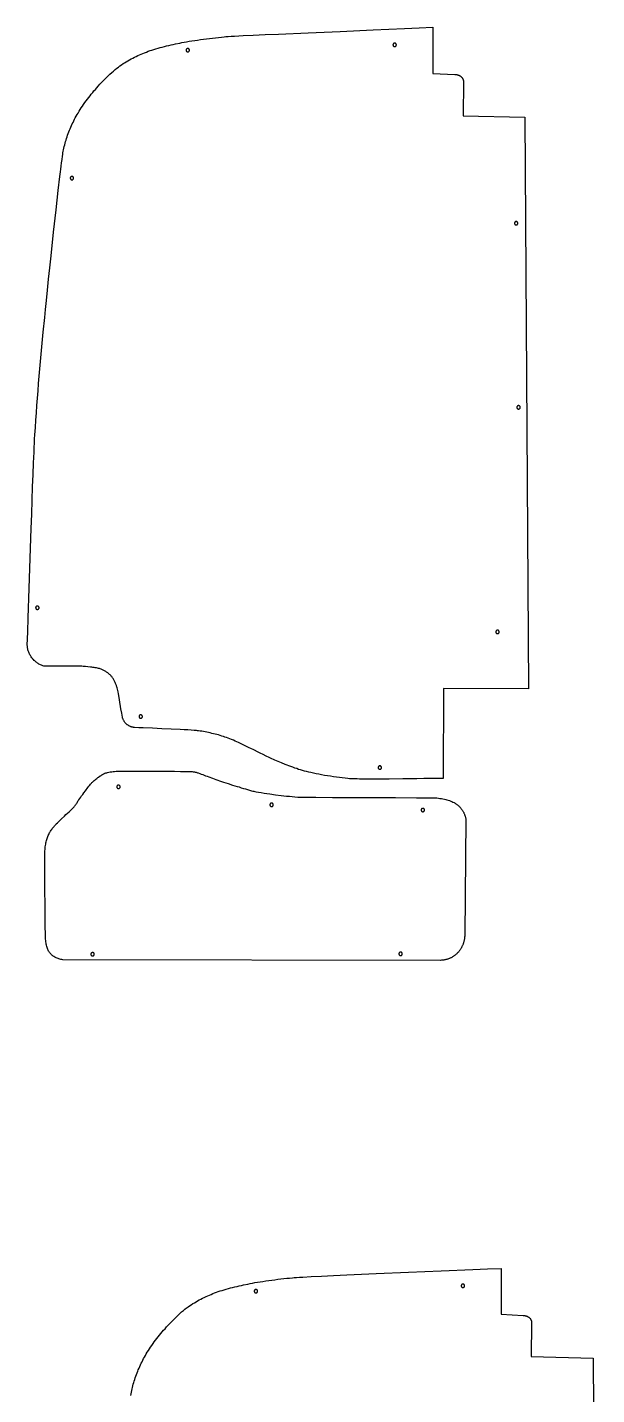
# Model space of a CAD drawing. Extents: x 0 to 7869, y -7620 to 8.
# Drawn here: x 3674 to 4340, y -5357 to -3762 of the extents above; entities that cross this region are included whole.
import ezdxf

# ---------------------------------------------------------------- set-up
doc = ezdxf.new("R2010")
doc.units = 0
doc.layers.add('Default_Layer', color=1, linetype='CONTINUOUS')

msp = doc.modelspace()

# ---------------------------------------------------------------- linework, layer by layer
at = {"layer": 'Default_Layer'}
for points in [[(3785.5, -4566.6), (3784.7, -4561.9), (3783.8, -4556.9), (3782.1, -4546.4), (3781.3, -4541.6), (3780.9, -4539.4), (3780.5, -4537.3), (3780.1, -4535.5), (3779.8, -4533.9), (3779.4, -4532.6), (3779.3, -4532), (3779.1, -4531.6), (3778.5, -4529.8), (3777.9, -4528.1), (3777.5, -4527.3), (3777.1, -4526.4), (3776.8, -4525.6), (3776.4, -4524.8), (3775.9, -4523.9), (3775.5, -4523.1), (3775, -4522.4), (3774.6, -4521.6), (3774, -4520.8), (3773.5, -4520.1), (3773, -4519.4), (3772.4, -4518.7), (3771.8, -4518.1), (3771.2, -4517.4), (3770.5, -4516.8), (3769.8, -4516.2), (3769.1, -4515.6), (3768.4, -4515.1), (3767.7, -4514.6), (3767, -4514), (3766.2, -4513.5), (3765.4, -4513.1), (3764.6, -4512.6), (3763.9, -4512.2), (3763, -4511.8), (3762.2, -4511.4), (3761.4, -4511), (3760.6, -4510.7), (3759.7, -4510.4), (3758.7, -4510.1), (3757.6, -4509.8), (3756.4, -4509.5), (3755.2, -4509.3), (3753.8, -4509), (3752.5, -4508.8), (3751.1, -4508.6), (3749.6, -4508.4), (3748.1, -4508.2), (3745.2, -4507.9), (3742.3, -4507.6), (3739.5, -4507.4), (3738, -4507.3), (3736.2, -4507.2), (3734, -4507.2), (3731.5, -4507.1), (3725.9, -4507.1), (3719.7, -4507), (3706.3, -4507.1), (3699.8, -4507.1), (3693.7, -4507.1), (3692.7, -4506.7), (3691.7, -4506.4), (3690.8, -4506), (3689.9, -4505.6), (3688.9, -4505.2), (3688, -4504.7), (3687.2, -4504.1), (3686.3, -4503.6), (3685.5, -4503), (3684.7, -4502.4), (3683.9, -4501.7), (3683.1, -4501.1), (3682.4, -4500.4), (3681.7, -4499.6), (3681, -4498.9), (3680.3, -4498.1), (3679.7, -4497.3), (3679.1, -4496.4), (3678.5, -4495.6), (3678, -4494.7), (3677.5, -4493.8), (3677, -4492.9), (3676.6, -4492), (3676.2, -4491), (3675.8, -4490.1), (3675.5, -4489.1), (3675.2, -4488.1), (3675, -4487.1), (3674.8, -4486.1), (3674.6, -4485.1), (3674.5, -4484), (3674.4, -4483), (3675, -4467.2), (3675.5, -4450.8), (3676.7, -4416.4), (3677.8, -4381.2), (3678.9, -4346.5), (3679.5, -4329.7), (3680.1, -4313.4), (3680.6, -4297.9), (3681.2, -4283.3), (3681.7, -4269.8), (3682.3, -4257.5), (3682.5, -4251.9), (3682.8, -4246.6), (3683, -4241.7), (3683.3, -4237.2), (3683.8, -4228.6), (3684.4, -4220.1), (3685, -4211.5), (3685.6, -4203), (3686.3, -4194.4), (3686.9, -4185.8), (3687.6, -4177.3), (3688.4, -4168.7), (3689.1, -4160.2), (3689.9, -4151.7), (3691.4, -4134.6), (3693, -4117.5), (3694.7, -4100.4), (3695.6, -4091.1), (3696.7, -4080.3), (3697.9, -4068.4), (3699.3, -4055.6), (3700.7, -4042.1), (3702.2, -4028.3), (3705.2, -4000.6), (3708, -3974.5), (3710.5, -3952.2), (3712.4, -3935.8), (3713.1, -3930.4), (3713.5, -3927.3), (3714, -3923.5), (3714.5, -3919.6), (3715, -3915.8), (3715.5, -3912), (3715.8, -3910.1), (3716.1, -3908.2), (3716.4, -3906.3), (3716.8, -3904.4), (3717.2, -3902.5), (3717.6, -3900.6), (3718.1, -3898.7), (3718.6, -3896.9), (3719.1, -3895), (3719.7, -3893.1), (3720.3, -3891.2), (3720.9, -3889.4), (3721.5, -3887.5), (3722.2, -3885.6), (3722.9, -3883.7), (3723.7, -3881.8), (3724.5, -3879.9), (3725.2, -3878), (3726.1, -3876.2), (3726.9, -3874.3), (3727.8, -3872.5), (3728.7, -3870.7), (3729.6, -3868.9), (3730.5, -3867.1), (3731.5, -3865.3), (3732.6, -3863.5), (3733.7, -3861.6), (3734.9, -3859.6), (3736.2, -3857.6), (3737.5, -3855.6), (3738.8, -3853.6), (3740.2, -3851.6), (3741.7, -3849.5), (3743.1, -3847.5), (3744.6, -3845.5), (3746.1, -3843.5), (3747.7, -3841.5), (3749.2, -3839.6), (3750.8, -3837.7), (3752.3, -3835.8), (3753.9, -3834), (3755.6, -3832.1), (3757.3, -3830.1), (3759.2, -3828.1), (3761.1, -3826.1), (3763, -3824.1), (3765, -3822.1), (3767, -3820.1), (3769, -3818.1), (3771, -3816.2), (3773, -3814.4), (3775, -3812.6), (3777, -3810.9), (3778.9, -3809.3), (3780.8, -3807.9), (3781.7, -3807.2), (3782.6, -3806.5), (3784.4, -3805.3), (3786.2, -3804), (3788, -3802.9), (3789.9, -3801.7), (3791.8, -3800.6), (3793.7, -3799.5), (3795.6, -3798.5), (3797.5, -3797.5), (3799.5, -3796.5), (3801.5, -3795.5), (3803.5, -3794.6), (3805.5, -3793.7), (3807.5, -3792.9), (3809.5, -3792), (3811.5, -3791.2), (3813.6, -3790.4), (3815.6, -3789.6), (3817.8, -3788.8), (3820, -3788.1), (3822.4, -3787.3), (3824.7, -3786.6), (3827.1, -3785.9), (3829.6, -3785.2), (3832.1, -3784.6), (3834.6, -3783.9), (3837.2, -3783.3), (3839.7, -3782.7), (3842.3, -3782.1), (3844.8, -3781.5), (3847.4, -3781), (3852.4, -3779.9), (3854.9, -3779.4), (3857.6, -3778.9), (3860.5, -3778.4), (3863.6, -3777.9), (3866.7, -3777.4), (3870, -3776.9), (3873.3, -3776.4), (3876.8, -3775.9), (3880.2, -3775.4), (3883.7, -3774.9), (3887.3, -3774.5), (3890.8, -3774.1), (3894.3, -3773.7), (3897.7, -3773.3), (3901.1, -3772.9), (3904.4, -3772.6), (3906.4, -3772.4), (3909.1, -3772.3), (3912.5, -3772.1), (3916.6, -3771.8), (3926.4, -3771.3), (3938.4, -3770.7), (3952.3, -3770.1), (3967.8, -3769.4), (4002.4, -3767.9), (4040, -3766.3), (4078.3, -3764.7), (4115.1, -3763.1), (4132.3, -3762.3), (4148.2, -3761.6), (4148.3, -3815.3), (4173.9, -3816.6), (4174.4, -3816.6), (4175, -3816.7), (4175.5, -3816.8), (4176, -3816.8), (4176.5, -3816.9), (4177, -3817.1), (4177.5, -3817.2), (4177.9, -3817.3), (4178.4, -3817.5), (4178.8, -3817.7), (4179.2, -3817.9), (4179.6, -3818.1), (4180, -3818.3), (4180.4, -3818.5), (4180.7, -3818.8), (4181.1, -3819.1), (4181.4, -3819.3), (4181.7, -3819.6), (4182, -3819.9), (4182.2, -3820.3), (4182.5, -3820.6), (4182.7, -3820.9), (4182.9, -3821.3), (4183.1, -3821.7), (4183.3, -3822.1), (4183.5, -3822.5), (4183.6, -3822.9), (4183.7, -3823.3), (4183.8, -3823.7), (4183.9, -3824.2), (4183.9, -3824.6), (4184, -3825.1), (4183.4, -3864.7), (4255.7, -3866.5), (4259.9, -4533.6), (4160.7, -4533.2), (4160.3, -4638.3), (4153.1, -4638.3), (4145.5, -4638.3), (4137.7, -4638.4), (4129.6, -4638.5), (4113.3, -4638.7), (4097.1, -4638.9), (4089.4, -4638.9), (4082, -4639), (4074.9, -4639), (4068.4, -4638.9), (4062.5, -4638.9), (4059.7, -4638.8), (4057.2, -4638.8), (4054.8, -4638.7), (4052.7, -4638.6), (4050.7, -4638.5), (4049, -4638.3), (4045.7, -4638), (4042.4, -4637.7), (4039, -4637.3), (4035.5, -4636.8), (4032, -4636.3), (4028.5, -4635.7), (4025, -4635.2), (4021.6, -4634.6), (4018.2, -4634), (4015, -4633.3), (4011.8, -4632.7), (4008.7, -4632.1), (4005.8, -4631.4), (4003.1, -4630.8), (4000.5, -4630.2), (3998.2, -4629.6), (3996, -4628.9), (3993.7, -4628.3), (3991.4, -4627.6), (3989.1, -4626.8), (3986.8, -4626.1), (3984.5, -4625.2), (3982.3, -4624.4), (3980, -4623.6), (3977.8, -4622.7), (3975.6, -4621.9), (3971.4, -4620.2), (3967.4, -4618.5), (3963.7, -4617), (3962, -4616.2), (3960.2, -4615.5), (3958.5, -4614.7), (3956.8, -4613.8), (3953.4, -4612.2), (3950, -4610.4), (3946.6, -4608.7), (3943.2, -4607), (3939.8, -4605.3), (3938.1, -4604.5), (3936.4, -4603.7), (3932.8, -4602), (3929, -4600.2), (3925.2, -4598.3), (3921.2, -4596.4), (3919.2, -4595.5), (3917.1, -4594.6), (3915.1, -4593.7), (3913.1, -4592.8), (3911.1, -4592), (3909.2, -4591.3), (3907.2, -4590.5), (3905.3, -4589.9), (3903.5, -4589.3), (3901.6, -4588.7), (3899.7, -4588.1), (3897.8, -4587.5), (3895.9, -4587), (3893.9, -4586.5), (3892, -4586), (3890.1, -4585.6), (3888.1, -4585.1), (3886.2, -4584.7), (3884.3, -4584.3), (3882.3, -4583.9), (3880.4, -4583.6), (3878.4, -4583.2), (3876.4, -4582.9), (3874.5, -4582.6), (3873.4, -4582.5), (3872.2, -4582.4), (3870.8, -4582.2), (3869.3, -4582.1), (3865.8, -4581.8), (3861.9, -4581.6), (3857.5, -4581.3), (3852.8, -4581.1), (3842.5, -4580.6), (3831.6, -4580.2), (3820.5, -4579.7), (3809.7, -4579.2), (3804.6, -4579), (3799.8, -4578.7), (3799.2, -4578.7), (3798.5, -4578.6), (3797.9, -4578.5), (3797.3, -4578.4), (3796.7, -4578.3), (3796.1, -4578.1), (3795.5, -4577.9), (3794.9, -4577.7), (3794.3, -4577.4), (3793.8, -4577.1), (3793.2, -4576.8), (3792.7, -4576.5), (3792.1, -4576.2), (3791.6, -4575.8), (3791.1, -4575.5), (3790.6, -4575.1), (3790.2, -4574.7), (3789.7, -4574.2), (3789.3, -4573.8), (3788.8, -4573.3), (3788.4, -4572.8), (3788.1, -4572.3), (3787.7, -4571.8), (3787.4, -4571.3), (3787, -4570.7), (3786.7, -4570.2), (3786.5, -4569.6), (3786.2, -4569), (3786, -4568.4), (3785.8, -4567.8), (3785.6, -4567.2), (3785.5, -4566.6)], [(4101.6, -3781.9), (4101.6, -3782.1), (4101.6, -3782.3), (4101.7, -3782.5), (4101.7, -3782.7), (4101.8, -3782.9), (4101.9, -3783.1), (4102, -3783.2), (4102.1, -3783.4), (4102.2, -3783.5), (4102.4, -3783.6), (4102.6, -3783.7), (4102.7, -3783.8), (4102.9, -3783.9), (4103.1, -3784), (4103.3, -3784), (4103.5, -3784), (4103.7, -3784), (4103.9, -3784), (4104.1, -3784), (4104.3, -3783.9), (4104.5, -3783.8), (4104.6, -3783.8), (4104.8, -3783.6), (4104.9, -3783.5), (4105.1, -3783.4), (4105.2, -3783.2), (4105.3, -3783.1), (4105.4, -3782.9), (4105.5, -3782.7), (4105.5, -3782.5), (4105.6, -3782.3), (4105.6, -3782.1), (4105.6, -3781.9), (4105.6, -3781.7), (4105.5, -3781.5), (4105.5, -3781.4), (4105.4, -3781.2), (4105.3, -3781), (4105.2, -3780.9), (4105.1, -3780.7), (4104.9, -3780.6), (4104.8, -3780.4), (4104.6, -3780.3), (4104.5, -3780.2), (4104.3, -3780.2), (4104.1, -3780.1), (4103.9, -3780.1), (4103.7, -3780), (4103.5, -3780), (4103.3, -3780.1), (4103.1, -3780.1), (4102.9, -3780.2), (4102.7, -3780.2), (4102.6, -3780.3), (4102.4, -3780.4), (4102.3, -3780.6), (4102.1, -3780.7), (4102, -3780.8), (4101.9, -3781), (4101.8, -3781.2), (4101.7, -3781.3), (4101.7, -3781.5), (4101.6, -3781.7), (4101.6, -3781.9)], [(3859.8, -3788.2), (3859.8, -3788.4), (3859.9, -3788.6), (3859.9, -3788.8), (3860, -3789), (3860, -3789.2), (3860.1, -3789.3), (3860.2, -3789.5), (3860.3, -3789.6), (3860.5, -3789.8), (3860.6, -3789.9), (3860.8, -3790), (3861, -3790.1), (3861.1, -3790.2), (3861.3, -3790.2), (3861.5, -3790.3), (3861.7, -3790.3), (3861.9, -3790.3), (3862.1, -3790.3), (3862.3, -3790.2), (3862.5, -3790.2), (3862.7, -3790.1), (3862.9, -3790), (3863, -3789.9), (3863.2, -3789.8), (3863.3, -3789.7), (3863.4, -3789.5), (3863.5, -3789.3), (3863.6, -3789.2), (3863.7, -3789), (3863.8, -3788.8), (3863.8, -3788.6), (3863.8, -3788.4), (3863.8, -3788.2), (3863.8, -3788), (3863.8, -3787.8), (3863.7, -3787.6), (3863.6, -3787.4), (3863.5, -3787.3), (3863.4, -3787.1), (3863.3, -3787), (3863.2, -3786.8), (3863, -3786.7), (3862.9, -3786.6), (3862.7, -3786.5), (3862.5, -3786.4), (3862.3, -3786.4), (3862.1, -3786.3), (3861.9, -3786.3), (3861.7, -3786.3), (3861.5, -3786.3), (3861.3, -3786.4), (3861.2, -3786.4), (3861, -3786.5), (3860.8, -3786.6), (3860.6, -3786.7), (3860.5, -3786.8), (3860.4, -3787), (3860.2, -3787.1), (3860.1, -3787.3), (3860, -3787.4), (3860, -3787.6), (3859.9, -3787.8), (3859.9, -3788), (3859.8, -3788.2)], [(3724.5, -3937.4), (3724.5, -3937.6), (3724.6, -3937.8), (3724.6, -3938), (3724.7, -3938.2), (3724.7, -3938.4), (3724.8, -3938.6), (3724.9, -3938.7), (3725.1, -3938.9), (3725.2, -3939), (3725.3, -3939.1), (3725.5, -3939.3), (3725.7, -3939.3), (3725.8, -3939.4), (3726, -3939.5), (3726.2, -3939.5), (3726.4, -3939.5), (3726.6, -3939.5), (3726.8, -3939.5), (3727, -3939.5), (3727.2, -3939.4), (3727.4, -3939.4), (3727.6, -3939.3), (3727.7, -3939.2), (3727.9, -3939), (3728, -3938.9), (3728.1, -3938.8), (3728.2, -3938.6), (3728.3, -3938.4), (3728.4, -3938.2), (3728.5, -3938.1), (3728.5, -3937.9), (3728.5, -3937.7), (3728.5, -3937.4), (3728.5, -3937.2), (3728.5, -3937.1), (3728.4, -3936.9), (3728.3, -3936.7), (3728.3, -3936.5), (3728.1, -3936.4), (3728, -3936.2), (3727.9, -3936.1), (3727.7, -3936), (3727.6, -3935.8), (3727.4, -3935.7), (3727.2, -3935.7), (3727, -3935.6), (3726.8, -3935.6), (3726.6, -3935.6), (3726.4, -3935.6), (3726.2, -3935.6), (3726, -3935.6), (3725.9, -3935.7), (3725.7, -3935.7), (3725.5, -3935.8), (3725.3, -3935.9), (3725.2, -3936.1), (3725.1, -3936.2), (3724.9, -3936.3), (3724.8, -3936.5), (3724.7, -3936.7), (3724.7, -3936.9), (3724.6, -3937), (3724.6, -3937.2), (3724.5, -3937.4)], [(4243.5, -3990.2), (4243.5, -3990.4), (4243.5, -3990.6), (4243.6, -3990.8), (4243.6, -3991), (4243.7, -3991.1), (4243.8, -3991.3), (4243.9, -3991.5), (4244, -3991.6), (4244.1, -3991.7), (4244.3, -3991.9), (4244.4, -3992), (4244.6, -3992.1), (4244.8, -3992.1), (4245, -3992.2), (4245.2, -3992.2), (4245.4, -3992.3), (4245.6, -3992.3), (4245.8, -3992.2), (4246, -3992.2), (4246.2, -3992.2), (4246.4, -3992.1), (4246.5, -3992), (4246.7, -3991.9), (4246.8, -3991.8), (4247, -3991.6), (4247.1, -3991.5), (4247.2, -3991.3), (4247.3, -3991.1), (4247.4, -3991), (4247.4, -3990.8), (4247.5, -3990.6), (4247.5, -3990.4), (4247.5, -3990.2), (4247.5, -3990), (4247.4, -3989.8), (4247.4, -3989.6), (4247.3, -3989.4), (4247.2, -3989.2), (4247.1, -3989.1), (4247, -3988.9), (4246.8, -3988.8), (4246.7, -3988.7), (4246.5, -3988.6), (4246.4, -3988.5), (4246.2, -3988.4), (4246, -3988.3), (4245.8, -3988.3), (4245.6, -3988.3), (4245.4, -3988.3), (4245.2, -3988.3), (4245, -3988.3), (4244.8, -3988.4), (4244.6, -3988.5), (4244.5, -3988.6), (4244.3, -3988.7), (4244.2, -3988.8), (4244, -3988.9), (4243.9, -3989.1), (4243.8, -3989.2), (4243.7, -3989.4), (4243.6, -3989.6), (4243.6, -3989.8), (4243.5, -3990), (4243.5, -3990.2)], [(4246.3, -4205), (4246.3, -4205.2), (4246.3, -4205.4), (4246.3, -4205.6), (4246.4, -4205.8), (4246.4, -4206), (4246.5, -4206.1), (4246.6, -4206.3), (4246.8, -4206.4), (4246.9, -4206.6), (4247, -4206.7), (4247.2, -4206.8), (4247.4, -4206.9), (4247.6, -4207), (4247.7, -4207), (4247.9, -4207.1), (4248.1, -4207.1), (4248.4, -4207.1), (4248.6, -4207.1), (4248.7, -4207), (4248.9, -4207), (4249.1, -4206.9), (4249.3, -4206.8), (4249.4, -4206.7), (4249.6, -4206.6), (4249.7, -4206.5), (4249.8, -4206.3), (4250, -4206.2), (4250.1, -4206), (4250.1, -4205.8), (4250.2, -4205.6), (4250.2, -4205.4), (4250.2, -4205.2), (4250.2, -4205), (4250.2, -4204.8), (4250.2, -4204.6), (4250.1, -4204.4), (4250.1, -4204.3), (4250, -4204.1), (4249.9, -4203.9), (4249.7, -4203.8), (4249.6, -4203.6), (4249.5, -4203.5), (4249.3, -4203.4), (4249.1, -4203.3), (4248.9, -4203.2), (4248.8, -4203.2), (4248.6, -4203.1), (4248.4, -4203.1), (4248.2, -4203.1), (4248, -4203.1), (4247.8, -4203.2), (4247.6, -4203.2), (4247.4, -4203.3), (4247.2, -4203.4), (4247.1, -4203.5), (4246.9, -4203.6), (4246.8, -4203.8), (4246.7, -4203.9), (4246.5, -4204.1), (4246.5, -4204.2), (4246.4, -4204.4), (4246.3, -4204.6), (4246.3, -4204.8), (4246.3, -4205)], [(3684.1, -4438.9), (3684.1, -4439.1), (3684.2, -4439.3), (3684.2, -4439.5), (3684.3, -4439.6), (3684.3, -4439.8), (3684.4, -4440), (3684.5, -4440.2), (3684.7, -4440.3), (3684.8, -4440.4), (3684.9, -4440.6), (3685.1, -4440.7), (3685.3, -4440.8), (3685.4, -4440.8), (3685.6, -4440.9), (3685.8, -4440.9), (3686, -4441), (3686.2, -4441), (3686.4, -4440.9), (3686.6, -4440.9), (3686.8, -4440.8), (3687, -4440.8), (3687.2, -4440.7), (3687.3, -4440.6), (3687.5, -4440.4), (3687.6, -4440.3), (3687.7, -4440.2), (3687.8, -4440), (3687.9, -4439.8), (3688, -4439.7), (3688.1, -4439.5), (3688.1, -4439.3), (3688.1, -4439.1), (3688.1, -4438.9), (3688.1, -4438.7), (3688.1, -4438.5), (3688, -4438.3), (3687.9, -4438.1), (3687.9, -4437.9), (3687.7, -4437.8), (3687.6, -4437.6), (3687.5, -4437.5), (3687.3, -4437.4), (3687.2, -4437.3), (3687, -4437.2), (3686.8, -4437.1), (3686.6, -4437), (3686.4, -4437), (3686.2, -4437), (3686, -4437), (3685.8, -4437), (3685.6, -4437), (3685.5, -4437.1), (3685.3, -4437.2), (3685.1, -4437.2), (3685, -4437.4), (3684.8, -4437.5), (3684.7, -4437.6), (3684.5, -4437.8), (3684.4, -4437.9), (3684.3, -4438.1), (3684.3, -4438.3), (3684.2, -4438.5), (3684.2, -4438.7), (3684.1, -4438.9)], [(4221.7, -4467.1), (4221.7, -4467.3), (4221.7, -4467.5), (4221.8, -4467.7), (4221.8, -4467.9), (4221.9, -4468.1), (4222, -4468.3), (4222.1, -4468.4), (4222.2, -4468.6), (4222.3, -4468.7), (4222.5, -4468.8), (4222.7, -4468.9), (4222.8, -4469), (4223, -4469.1), (4223.2, -4469.2), (4223.4, -4469.2), (4223.6, -4469.2), (4223.8, -4469.2), (4224, -4469.2), (4224.2, -4469.2), (4224.4, -4469.1), (4224.6, -4469), (4224.7, -4468.9), (4224.9, -4468.8), (4225, -4468.7), (4225.2, -4468.6), (4225.3, -4468.4), (4225.4, -4468.3), (4225.5, -4468.1), (4225.6, -4467.9), (4225.6, -4467.7), (4225.7, -4467.5), (4225.7, -4467.3), (4225.7, -4467.1), (4225.7, -4466.9), (4225.6, -4466.7), (4225.6, -4466.5), (4225.5, -4466.4), (4225.4, -4466.2), (4225.3, -4466), (4225.2, -4465.9), (4225.1, -4465.7), (4224.9, -4465.6), (4224.7, -4465.5), (4224.6, -4465.4), (4224.4, -4465.3), (4224.2, -4465.3), (4224, -4465.2), (4223.8, -4465.2), (4223.6, -4465.2), (4223.4, -4465.2), (4223.2, -4465.3), (4223, -4465.3), (4222.8, -4465.4), (4222.7, -4465.5), (4222.5, -4465.6), (4222.4, -4465.7), (4222.2, -4465.9), (4222.1, -4466), (4222, -4466.2), (4221.9, -4466.4), (4221.8, -4466.5), (4221.8, -4466.7), (4221.7, -4466.9), (4221.7, -4467.1)], [(3804.9, -4565.9), (3804.9, -4566.1), (3804.9, -4566.3), (3804.9, -4566.5), (3805, -4566.7), (3805.1, -4566.8), (3805.1, -4567), (3805.3, -4567.2), (3805.4, -4567.3), (3805.5, -4567.4), (3805.7, -4567.6), (3805.8, -4567.7), (3806, -4567.8), (3806.2, -4567.9), (3806.4, -4567.9), (3806.6, -4568), (3806.8, -4568), (3807, -4568), (3807.2, -4568), (3807.4, -4567.9), (3807.5, -4567.9), (3807.7, -4567.8), (3807.9, -4567.7), (3808, -4567.6), (3808.2, -4567.5), (3808.3, -4567.3), (3808.5, -4567.2), (3808.6, -4567), (3808.7, -4566.8), (3808.7, -4566.7), (3808.8, -4566.5), (3808.8, -4566.3), (3808.9, -4566.1), (3808.9, -4565.9), (3808.8, -4565.7), (3808.8, -4565.5), (3808.7, -4565.3), (3808.7, -4565.1), (3808.6, -4564.9), (3808.5, -4564.8), (3808.3, -4564.6), (3808.2, -4564.5), (3808.1, -4564.4), (3807.9, -4564.3), (3807.7, -4564.2), (3807.6, -4564.1), (3807.4, -4564), (3807.2, -4564), (3807, -4564), (3806.8, -4564), (3806.6, -4564), (3806.4, -4564), (3806.2, -4564.1), (3806, -4564.2), (3805.8, -4564.3), (3805.7, -4564.4), (3805.5, -4564.5), (3805.4, -4564.6), (3805.3, -4564.8), (3805.2, -4564.9), (3805.1, -4565.1), (3805, -4565.3), (3804.9, -4565.5), (3804.9, -4565.7), (3804.9, -4565.9)], [(4084.2, -4625.4), (4084.2, -4625.6), (4084.2, -4625.8), (4084.3, -4626), (4084.3, -4626.2), (4084.4, -4626.4), (4084.5, -4626.6), (4084.6, -4626.7), (4084.7, -4626.9), (4084.9, -4627), (4085, -4627.1), (4085.2, -4627.2), (4085.4, -4627.3), (4085.5, -4627.4), (4085.7, -4627.5), (4085.9, -4627.5), (4086.1, -4627.5), (4086.3, -4627.5), (4086.5, -4627.5), (4086.7, -4627.5), (4086.9, -4627.4), (4087.1, -4627.3), (4087.3, -4627.3), (4087.4, -4627.1), (4087.6, -4627), (4087.7, -4626.9), (4087.8, -4626.7), (4087.9, -4626.6), (4088, -4626.4), (4088.1, -4626.2), (4088.2, -4626), (4088.2, -4625.8), (4088.2, -4625.6), (4088.2, -4625.4), (4088.2, -4625.2), (4088.2, -4625), (4088.1, -4624.9), (4088, -4624.7), (4087.9, -4624.5), (4087.8, -4624.3), (4087.7, -4624.2), (4087.6, -4624.1), (4087.4, -4623.9), (4087.3, -4623.8), (4087.1, -4623.7), (4086.9, -4623.7), (4086.7, -4623.6), (4086.5, -4623.6), (4086.3, -4623.5), (4086.1, -4623.5), (4085.9, -4623.6), (4085.7, -4623.6), (4085.5, -4623.7), (4085.4, -4623.7), (4085.2, -4623.8), (4085, -4623.9), (4084.9, -4624.1), (4084.8, -4624.2), (4084.6, -4624.3), (4084.5, -4624.5), (4084.4, -4624.7), (4084.3, -4624.8), (4084.3, -4625), (4084.2, -4625.2), (4084.2, -4625.4)], [(4151, -4660.8), (4152.9, -4661), (4154.7, -4661.2), (4156.5, -4661.5), (4158.3, -4661.7), (4160, -4662), (4161.6, -4662.4), (4163.2, -4662.7), (4164.7, -4663.1), (4166.2, -4663.6), (4167.6, -4664.1), (4169, -4664.6), (4170.4, -4665.2), (4171.7, -4665.8), (4172.9, -4666.4), (4173.5, -4666.7), (4174.1, -4667.1), (4174.7, -4667.4), (4175.2, -4667.8), (4175.8, -4668.2), (4176.3, -4668.6), (4176.8, -4669), (4177.4, -4669.4), (4177.9, -4669.8), (4178.3, -4670.2), (4178.8, -4670.7), (4179.3, -4671.1), (4179.7, -4671.6), (4180.2, -4672.1), (4180.6, -4672.5), (4181, -4673), (4181.4, -4673.6), (4181.8, -4674.1), (4182.2, -4674.6), (4182.6, -4675.2), (4182.9, -4675.7), (4183.3, -4676.3), (4183.6, -4676.9), (4183.9, -4677.5), (4184.2, -4678.1), (4184.5, -4678.7), (4184.8, -4679.3), (4185.1, -4680), (4185.3, -4680.7), (4185.5, -4681.3), (4185.8, -4682), (4186, -4682.7), (4186.2, -4683.4), (4186.4, -4684.2), (4186.6, -4684.9), (4186.7, -4685.7), (4185.6, -4820.8), (4185.5, -4821.7), (4185.4, -4822.5), (4185.3, -4823.3), (4185.2, -4824.1), (4185.1, -4825), (4185, -4825.7), (4184.8, -4826.5), (4184.7, -4827.3), (4184.5, -4828.1), (4184.3, -4828.8), (4184.1, -4829.6), (4183.9, -4830.3), (4183.6, -4831), (4183.4, -4831.7), (4183.1, -4832.4), (4182.8, -4833.1), (4182.5, -4833.7), (4182.2, -4834.4), (4181.9, -4835), (4181.5, -4835.7), (4181.2, -4836.3), (4180.8, -4836.9), (4180.5, -4837.5), (4180.1, -4838.1), (4179.7, -4838.7), (4179.3, -4839.2), (4178.9, -4839.8), (4178.4, -4840.3), (4178, -4840.8), (4177.5, -4841.3), (4177.1, -4841.8), (4176.6, -4842.3), (4176.1, -4842.8), (4175.6, -4843.2), (4175.1, -4843.7), (4174.6, -4844.1), (4174.1, -4844.5), (4173.5, -4844.9), (4173, -4845.3), (4172.4, -4845.7), (4171.9, -4846.1), (4171.3, -4846.4), (4170.7, -4846.7), (4170.2, -4847.1), (4169.6, -4847.4), (4169, -4847.7), (4168.3, -4848), (4167.7, -4848.2), (4167.1, -4848.5), (4166.5, -4848.7), (4165.8, -4849), (4165.2, -4849.2), (4164.5, -4849.4), (4163.9, -4849.6), (4163.2, -4849.7), (4162.6, -4849.9), (4161.9, -4850), (4161.2, -4850.2), (4160.5, -4850.3), (4159.8, -4850.4), (4159.1, -4850.5), (4158.4, -4850.5), (4157, -4850.6), (3716.1, -4849.9), (3714.9, -4849.7), (3713.7, -4849.4), (3712.5, -4849.1), (3711.4, -4848.8), (3710.3, -4848.4), (3709.3, -4848), (3708.3, -4847.6), (3707.3, -4847.2), (3706.4, -4846.7), (3705.5, -4846.2), (3704.7, -4845.6), (3703.9, -4845), (3703.1, -4844.4), (3702.4, -4843.7), (3701.7, -4843), (3701.1, -4842.3), (3700.4, -4841.5), (3699.9, -4840.6), (3699.3, -4839.7), (3698.8, -4838.7), (3698.4, -4837.7), (3697.9, -4836.6), (3697.5, -4835.5), (3697.2, -4834.3), (3696.9, -4833), (3696.6, -4831.7), (3696.3, -4830.3), (3696.1, -4828.8), (3695.9, -4827.3), (3695.8, -4825.7), (3695.6, -4824), (3695.5, -4822.3), (3695.4, -4808.6), (3695.3, -4793.3), (3695, -4761.4), (3694.9, -4747.1), (3694.9, -4735.1), (3694.9, -4730.4), (3694.9, -4726.6), (3694.9, -4724), (3694.9, -4723.1), (3694.9, -4722.6), (3695.1, -4721.1), (3695.2, -4719.5), (3695.4, -4718), (3695.7, -4716.4), (3695.9, -4714.9), (3696.2, -4713.5), (3696.5, -4712.1), (3696.8, -4710.8), (3697.2, -4709.6), (3697.6, -4708.4), (3698, -4707.2), (3698.4, -4705.9), (3698.9, -4704.8), (3699.4, -4703.6), (3699.9, -4702.5), (3700.5, -4701.5), (3701, -4700.5), (3701.6, -4699.6), (3702.3, -4698.6), (3702.9, -4697.7), (3703.6, -4696.8), (3704.3, -4695.9), (3705.6, -4694.3), (3706.3, -4693.5), (3706.9, -4692.8), (3707.6, -4692), (3708.3, -4691.3), (3709.7, -4689.9), (3711.1, -4688.5), (3712.6, -4687), (3714.3, -4685.4), (3717.7, -4682.1), (3719.5, -4680.5), (3721.4, -4678.8), (3723.3, -4677.1), (3724.1, -4676.3), (3724.8, -4675.6), (3726.3, -4674.2), (3727.7, -4672.8), (3728.3, -4672.1), (3729, -4671.4), (3729.7, -4670.6), (3730.3, -4669.9), (3730.9, -4669.1), (3731.4, -4668.3), (3732, -4667.4), (3732.5, -4666.6), (3733.5, -4664.9), (3734, -4664), (3734.6, -4663.2), (3735.7, -4661.6), (3736.8, -4660), (3737.9, -4658.5), (3739.1, -4656.9), (3740.5, -4655), (3742.2, -4652.8), (3745.3, -4648.8), (3746.4, -4647.3), (3747.5, -4645.9), (3748.1, -4645.1), (3748.7, -4644.4), (3749.3, -4643.7), (3749.9, -4643.1), (3750.7, -4642.4), (3751.5, -4641.6), (3752.5, -4640.7), (3753.5, -4639.8), (3754.6, -4639), (3755.7, -4638.1), (3756.8, -4637.3), (3757.7, -4636.6), (3759.6, -4635.3), (3760.5, -4634.7), (3761.5, -4634.1), (3762.4, -4633.5), (3763.4, -4632.9), (3763.9, -4632.7), (3764.4, -4632.5), (3764.9, -4632.2), (3765.5, -4632), (3766, -4631.8), (3766.6, -4631.7), (3767.3, -4631.5), (3768, -4631.3), (3769.6, -4631), (3771.2, -4630.7), (3773, -4630.4), (3774.7, -4630.2), (3776.4, -4630), (3778.1, -4629.8), (3778.7, -4629.8), (3779.7, -4629.8), (3783, -4629.7), (3787.6, -4629.7), (3793.4, -4629.7), (3807.4, -4629.7), (3823.2, -4629.7), (3831.3, -4629.7), (3839.1, -4629.8), (3846.5, -4629.9), (3853.2, -4630), (3859, -4630.1), (3863.7, -4630.2), (3865.6, -4630.2), (3867, -4630.3), (3868.1, -4630.4), (3868.8, -4630.4), (3869.7, -4630.6), (3870.6, -4630.8), (3871.5, -4631), (3872.4, -4631.3), (3873.3, -4631.6), (3874.1, -4631.8), (3875.9, -4632.5), (3877.6, -4633.1), (3879.3, -4633.8), (3881, -4634.5), (3882.7, -4635.1), (3884.5, -4635.7), (3886.5, -4636.4), (3890.6, -4637.9), (3894.8, -4639.5), (3896.9, -4640.2), (3899, -4641), (3901.2, -4641.7), (3903.6, -4642.5), (3908.9, -4644.2), (3914.3, -4645.9), (3919.5, -4647.5), (3921.9, -4648.2), (3924.3, -4649), (3926.8, -4649.8), (3929.2, -4650.5), (3931.6, -4651.2), (3934.1, -4652), (3936.5, -4652.6), (3937.7, -4652.9), (3939, -4653.2), (3940.3, -4653.5), (3941.6, -4653.8), (3944.5, -4654.3), (3947.7, -4654.8), (3951, -4655.3), (3954.3, -4655.8), (3957.7, -4656.3), (3964.4, -4657.2), (3970.8, -4658), (3974, -4658.4), (3977.3, -4658.8), (3980.6, -4659.1), (3983.9, -4659.4), (3987.1, -4659.7), (3990.4, -4659.9), (3991.5, -4660), (3993.1, -4660), (3997.6, -4660.1), (4003.9, -4660.2), (4011.6, -4660.2), (4030.9, -4660.3), (4053.9, -4660.4), (4104.6, -4660.6), (4129.1, -4660.7), (4151, -4660.8)], [(3782.9, -4648.1), (3782.9, -4647.9), (3782.9, -4647.7), (3782.8, -4647.5), (3782.8, -4647.3), (3782.7, -4647.1), (3782.6, -4647), (3782.5, -4646.8), (3782.4, -4646.7), (3782.2, -4646.5), (3782.1, -4646.4), (3781.9, -4646.3), (3781.8, -4646.2), (3781.6, -4646.1), (3781.4, -4646.1), (3781.2, -4646), (3781, -4646), (3780.8, -4646), (3780.6, -4646), (3780.4, -4646.1), (3780.2, -4646.1), (3780, -4646.2), (3779.8, -4646.3), (3779.7, -4646.4), (3779.5, -4646.6), (3779.4, -4646.7), (3779.3, -4646.8), (3779.2, -4647), (3779.1, -4647.2), (3779, -4647.4), (3779, -4647.5), (3778.9, -4647.7), (3778.9, -4647.9), (3778.9, -4648.2), (3778.9, -4648.4), (3779, -4648.5), (3779, -4648.7), (3779.1, -4648.9), (3779.2, -4649.1), (3779.3, -4649.2), (3779.4, -4649.4), (3779.6, -4649.5), (3779.7, -4649.6), (3779.9, -4649.7), (3780.1, -4649.8), (3780.2, -4649.9), (3780.4, -4650), (3780.6, -4650), (3780.8, -4650), (3781, -4650), (3781.2, -4650), (3781.4, -4649.9), (3781.6, -4649.9), (3781.8, -4649.8), (3782, -4649.7), (3782.1, -4649.6), (3782.3, -4649.5), (3782.4, -4649.3), (3782.5, -4649.2), (3782.6, -4649), (3782.7, -4648.9), (3782.8, -4648.7), (3782.9, -4648.5), (3782.9, -4648.3), (3782.9, -4648.1)], [(3961.8, -4669), (3961.8, -4668.8), (3961.7, -4668.6), (3961.7, -4668.4), (3961.6, -4668.3), (3961.6, -4668.1), (3961.5, -4667.9), (3961.4, -4667.7), (3961.2, -4667.6), (3961.1, -4667.5), (3961, -4667.3), (3960.8, -4667.2), (3960.6, -4667.1), (3960.4, -4667.1), (3960.2, -4667), (3960.1, -4667), (3959.8, -4667), (3959.6, -4667), (3959.4, -4667), (3959.2, -4667), (3959.1, -4667.1), (3958.9, -4667.2), (3958.7, -4667.3), (3958.6, -4667.4), (3958.4, -4667.5), (3958.3, -4667.6), (3958.2, -4667.8), (3958.1, -4667.9), (3958, -4668.1), (3957.9, -4668.3), (3957.8, -4668.5), (3957.8, -4668.7), (3957.8, -4668.9), (3957.8, -4669.1), (3957.8, -4669.3), (3957.8, -4669.5), (3957.9, -4669.7), (3958, -4669.9), (3958.1, -4670), (3958.2, -4670.2), (3958.3, -4670.3), (3958.5, -4670.5), (3958.6, -4670.6), (3958.8, -4670.7), (3958.9, -4670.8), (3959.1, -4670.9), (3959.3, -4670.9), (3959.5, -4670.9), (3959.7, -4671), (3959.9, -4671), (3960.1, -4670.9), (3960.3, -4670.9), (3960.5, -4670.8), (3960.7, -4670.8), (3960.8, -4670.7), (3961, -4670.6), (3961.1, -4670.4), (3961.3, -4670.3), (3961.4, -4670.1), (3961.5, -4670), (3961.6, -4669.8), (3961.7, -4669.6), (3961.7, -4669.4), (3961.8, -4669.2), (3961.8, -4669)], [(4138.5, -4675.2), (4138.5, -4675), (4138.5, -4674.8), (4138.4, -4674.6), (4138.4, -4674.4), (4138.3, -4674.2), (4138.2, -4674.1), (4138.1, -4673.9), (4138, -4673.8), (4137.8, -4673.6), (4137.7, -4673.5), (4137.5, -4673.4), (4137.3, -4673.3), (4137.1, -4673.2), (4137, -4673.2), (4136.8, -4673.2), (4136.6, -4673.1), (4136.4, -4673.1), (4136.2, -4673.2), (4136, -4673.2), (4135.8, -4673.3), (4135.6, -4673.3), (4135.4, -4673.4), (4135.3, -4673.5), (4135.1, -4673.7), (4135, -4673.8), (4134.9, -4674), (4134.8, -4674.1), (4134.7, -4674.3), (4134.6, -4674.5), (4134.5, -4674.7), (4134.5, -4674.9), (4134.5, -4675.1), (4134.5, -4675.3), (4134.5, -4675.5), (4134.6, -4675.7), (4134.6, -4675.8), (4134.7, -4676), (4134.8, -4676.2), (4134.9, -4676.4), (4135, -4676.5), (4135.2, -4676.6), (4135.3, -4676.8), (4135.5, -4676.9), (4135.6, -4676.9), (4135.8, -4677), (4136, -4677.1), (4136.2, -4677.1), (4136.4, -4677.1), (4136.6, -4677.1), (4136.8, -4677.1), (4137, -4677.1), (4137.2, -4677), (4137.4, -4676.9), (4137.5, -4676.8), (4137.7, -4676.7), (4137.9, -4676.6), (4138, -4676.5), (4138.1, -4676.3), (4138.2, -4676.1), (4138.3, -4676), (4138.4, -4675.8), (4138.4, -4675.6), (4138.5, -4675.4), (4138.5, -4675.2)], [(3752.7, -4843.4), (3752.7, -4843.2), (3752.6, -4843), (3752.6, -4842.8), (3752.5, -4842.7), (3752.5, -4842.5), (3752.4, -4842.3), (3752.3, -4842.2), (3752.1, -4842), (3752, -4841.9), (3751.8, -4841.8), (3751.7, -4841.6), (3751.5, -4841.6), (3751.3, -4841.5), (3751.1, -4841.4), (3750.9, -4841.4), (3750.7, -4841.4), (3750.5, -4841.4), (3750.3, -4841.4), (3750.1, -4841.4), (3750, -4841.5), (3749.8, -4841.6), (3749.6, -4841.7), (3749.5, -4841.8), (3749.3, -4841.9), (3749.2, -4842), (3749.1, -4842.2), (3748.9, -4842.4), (3748.9, -4842.5), (3748.8, -4842.7), (3748.7, -4842.9), (3748.7, -4843.1), (3748.7, -4843.3), (3748.7, -4843.5), (3748.7, -4843.7), (3748.7, -4843.9), (3748.8, -4844.1), (3748.9, -4844.3), (3749, -4844.4), (3749.1, -4844.6), (3749.2, -4844.7), (3749.3, -4844.9), (3749.5, -4845), (3749.7, -4845.1), (3749.8, -4845.2), (3750, -4845.3), (3750.2, -4845.3), (3750.4, -4845.4), (3750.6, -4845.4), (3750.8, -4845.4), (3751, -4845.3), (3751.2, -4845.3), (3751.4, -4845.2), (3751.6, -4845.2), (3751.7, -4845.1), (3751.9, -4845), (3752, -4844.8), (3752.2, -4844.7), (3752.3, -4844.5), (3752.4, -4844.4), (3752.5, -4844.2), (3752.6, -4844), (3752.6, -4843.8), (3752.7, -4843.6), (3752.7, -4843.4)], [(4112.5, -4843), (4112.5, -4842.8), (4112.5, -4842.6), (4112.5, -4842.4), (4112.4, -4842.2), (4112.3, -4842), (4112.2, -4841.9), (4112.1, -4841.7), (4112, -4841.5), (4111.9, -4841.4), (4111.7, -4841.3), (4111.6, -4841.2), (4111.4, -4841.1), (4111.2, -4841), (4111, -4841), (4110.8, -4840.9), (4110.6, -4840.9), (4110.4, -4840.9), (4110.2, -4840.9), (4110, -4841), (4109.8, -4841), (4109.7, -4841.1), (4109.5, -4841.2), (4109.3, -4841.3), (4109.2, -4841.4), (4109, -4841.6), (4108.9, -4841.7), (4108.8, -4841.9), (4108.7, -4842.1), (4108.7, -4842.3), (4108.6, -4842.4), (4108.6, -4842.6), (4108.5, -4842.8), (4108.6, -4843), (4108.6, -4843.2), (4108.6, -4843.4), (4108.7, -4843.6), (4108.8, -4843.8), (4108.9, -4844), (4109, -4844.1), (4109.1, -4844.3), (4109.2, -4844.4), (4109.4, -4844.5), (4109.5, -4844.6), (4109.7, -4844.7), (4109.9, -4844.8), (4110.1, -4844.9), (4110.3, -4844.9), (4110.5, -4844.9), (4110.7, -4844.9), (4110.9, -4844.9), (4111.1, -4844.8), (4111.3, -4844.8), (4111.4, -4844.7), (4111.6, -4844.6), (4111.8, -4844.5), (4111.9, -4844.4), (4112, -4844.2), (4112.2, -4844.1), (4112.3, -4843.9), (4112.4, -4843.8), (4112.4, -4843.6), (4112.5, -4843.4), (4112.5, -4843.2), (4112.5, -4843)], [(4181.3, -5230.3), (4181.3, -5230.5), (4181.3, -5230.7), (4181.3, -5230.9), (4181.4, -5231.1), (4181.5, -5231.2), (4181.6, -5231.4), (4181.7, -5231.6), (4181.8, -5231.7), (4181.9, -5231.9), (4182.1, -5232), (4182.2, -5232.1), (4182.4, -5232.2), (4182.6, -5232.3), (4182.8, -5232.3), (4183, -5232.4), (4183.2, -5232.4), (4183.4, -5232.4), (4183.6, -5232.4), (4183.8, -5232.3), (4184, -5232.3), (4184.1, -5232.2), (4184.3, -5232.1), (4184.5, -5232), (4184.6, -5231.9), (4184.8, -5231.7), (4184.9, -5231.6), (4185, -5231.4), (4185.1, -5231.3), (4185.2, -5231.1), (4185.2, -5230.9), (4185.3, -5230.7), (4185.3, -5230.5), (4185.3, -5230.3), (4185.3, -5230.1), (4185.2, -5229.9), (4185.2, -5229.7), (4185.1, -5229.5), (4185, -5229.4), (4184.9, -5229.2), (4184.8, -5229), (4184.6, -5228.9), (4184.5, -5228.8), (4184.3, -5228.7), (4184.2, -5228.6), (4184, -5228.5), (4183.8, -5228.4), (4183.6, -5228.4), (4183.4, -5228.4), (4183.2, -5228.4), (4183, -5228.4), (4182.8, -5228.4), (4182.6, -5228.5), (4182.4, -5228.6), (4182.3, -5228.7), (4182.1, -5228.8), (4181.9, -5228.9), (4181.8, -5229), (4181.7, -5229.2), (4181.6, -5229.3), (4181.5, -5229.5), (4181.4, -5229.7), (4181.3, -5229.9), (4181.3, -5230.1), (4181.3, -5230.3)], [(3939.5, -5236.5), (3939.5, -5236.8), (3939.5, -5237), (3939.6, -5237.1), (3939.6, -5237.3), (3939.7, -5237.5), (3939.8, -5237.7), (3939.9, -5237.8), (3940, -5238), (3940.2, -5238.1), (3940.3, -5238.2), (3940.5, -5238.4), (3940.7, -5238.5), (3940.8, -5238.5), (3941, -5238.6), (3941.2, -5238.6), (3941.4, -5238.6), (3941.6, -5238.6), (3941.8, -5238.6), (3942, -5238.6), (3942.2, -5238.5), (3942.4, -5238.5), (3942.6, -5238.4), (3942.7, -5238.3), (3942.9, -5238.1), (3943, -5238), (3943.1, -5237.9), (3943.2, -5237.7), (3943.3, -5237.5), (3943.4, -5237.3), (3943.5, -5237.2), (3943.5, -5237), (3943.5, -5236.8), (3943.5, -5236.6), (3943.5, -5236.4), (3943.5, -5236.2), (3943.4, -5236), (3943.3, -5235.8), (3943.2, -5235.6), (3943.1, -5235.5), (3943, -5235.3), (3942.9, -5235.2), (3942.7, -5235.1), (3942.6, -5234.9), (3942.4, -5234.9), (3942.2, -5234.8), (3942, -5234.7), (3941.8, -5234.7), (3941.6, -5234.7), (3941.4, -5234.7), (3941.2, -5234.7), (3941, -5234.7), (3940.8, -5234.8), (3940.7, -5234.8), (3940.5, -5234.9), (3940.3, -5235), (3940.2, -5235.2), (3940.1, -5235.3), (3939.9, -5235.4), (3939.8, -5235.6), (3939.7, -5235.8), (3939.6, -5236), (3939.6, -5236.1), (3939.5, -5236.3), (3939.5, -5236.5)]]:
    msp.add_lwpolyline(points, close=True, dxfattribs=at)
msp.add_lwpolyline([(3795.5, -5358.4), (3795.8, -5356.5), (3796.1, -5354.6), (3796.5, -5352.7), (3796.9, -5350.8), (3797.3, -5348.9), (3797.7, -5347.1), (3798.2, -5345.2), (3798.8, -5343.3), (3799.4, -5341.5), (3800, -5339.6), (3800.6, -5337.7), (3801.2, -5335.8), (3801.9, -5333.9), (3802.6, -5332), (3803.4, -5330.1), (3804.1, -5328.3), (3804.9, -5326.4), (3805.8, -5324.5), (3806.6, -5322.7), (3807.5, -5320.8), (3808.4, -5319), (3809.3, -5317.2), (3810.2, -5315.4), (3811.2, -5313.7), (3812.3, -5311.8), (3813.4, -5309.9), (3814.6, -5308), (3815.9, -5306), (3817.2, -5304), (3818.5, -5301.9), (3819.9, -5299.9), (3821.4, -5297.9), (3822.8, -5295.8), (3824.3, -5293.8), (3825.8, -5291.8), (3827.4, -5289.8), (3828.9, -5287.9), (3830.4, -5286), (3832, -5284.2), (3833.6, -5282.3), (3835.3, -5280.4), (3837, -5278.4), (3838.9, -5276.5), (3840.8, -5274.4), (3842.7, -5272.4), (3844.7, -5270.4), (3846.7, -5268.4), (3848.7, -5266.5), (3850.7, -5264.6), (3852.7, -5262.7), (3854.7, -5260.9), (3856.7, -5259.3), (3858.6, -5257.7), (3860.5, -5256.2), (3861.4, -5255.5), (3862.3, -5254.9), (3864, -5253.6), (3865.9, -5252.4), (3867.7, -5251.2), (3869.6, -5250.1), (3871.5, -5249), (3873.4, -5247.9), (3875.3, -5246.8), (3877.2, -5245.8), (3879.2, -5244.8), (3881.2, -5243.9), (3883.2, -5243), (3885.2, -5242.1), (3887.2, -5241.2), (3889.2, -5240.4), (3891.2, -5239.5), (3893.2, -5238.7), (3895.3, -5237.9), (3897.5, -5237.2), (3899.7, -5236.4), (3902, -5235.7), (3904.4, -5235), (3906.8, -5234.3), (3909.3, -5233.6), (3911.8, -5232.9), (3914.3, -5232.3), (3916.9, -5231.6), (3919.4, -5231), (3922, -5230.4), (3924.5, -5229.9), (3927.1, -5229.3), (3932.1, -5228.3), (3934.6, -5227.8), (3937.3, -5227.2), (3940.2, -5226.7), (3943.3, -5226.2), (3946.4, -5225.7), (3949.7, -5225.2), (3953, -5224.7), (3956.5, -5224.2), (3959.9, -5223.7), (3963.4, -5223.3), (3966.9, -5222.8), (3970.5, -5222.4), (3973.9, -5222), (3977.4, -5221.6), (3980.8, -5221.3), (3984.1, -5221), (3986.1, -5220.8), (3988.8, -5220.6), (3992.2, -5220.4), (3996.3, -5220.2), (4006.1, -5219.7), (4018.1, -5219.1), (4032, -5218.4), (4047.5, -5217.7), (4082.1, -5216.2), (4119.7, -5214.6), (4158, -5213), (4194.8, -5211.4), (4212, -5210.7), (4227.9, -5210), (4228, -5263.6), (4253.6, -5265), (4254.1, -5265), (4254.7, -5265), (4255.2, -5265.1), (4255.7, -5265.2), (4256.2, -5265.3), (4256.7, -5265.4), (4257.2, -5265.5), (4257.6, -5265.7), (4258.1, -5265.9), (4258.5, -5266), (4258.9, -5266.2), (4259.3, -5266.4), (4259.7, -5266.7), (4260.1, -5266.9), (4260.4, -5267.1), (4260.7, -5267.4), (4261.1, -5267.7), (4261.4, -5268), (4261.7, -5268.3), (4261.9, -5268.6), (4262.2, -5268.9), (4262.4, -5269.3), (4262.6, -5269.6), (4262.8, -5270), (4263, -5270.4), (4263.1, -5270.8), (4263.3, -5271.2), (4263.4, -5271.6), (4263.5, -5272.1), (4263.6, -5272.5), (4263.6, -5273), (4263.6, -5273.4), (4263.1, -5313), (4335.4, -5314.8), (4339.6, -5981.9)], dxfattribs=at)

doc.saveas('drawing.dxf')
